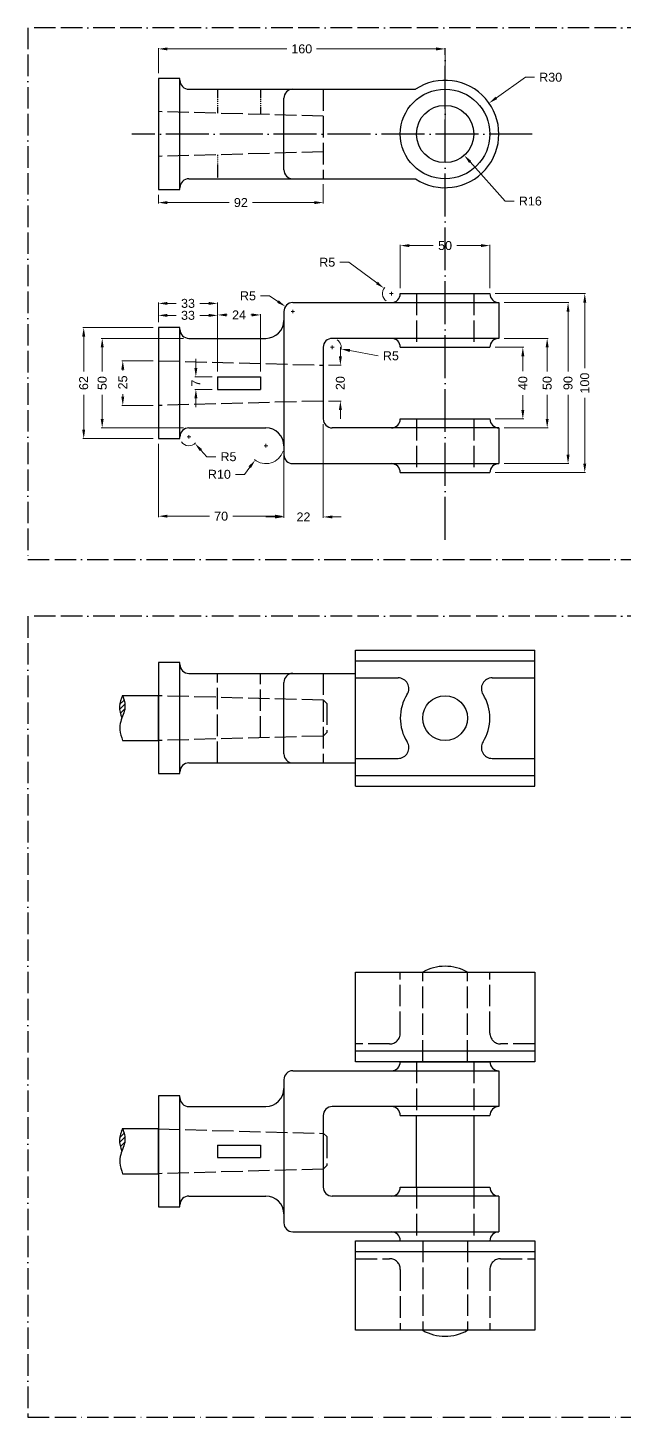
# Model space of a CAD drawing. Header units: millimetres. Extents: x 0 to 858, y -479 to 297.
# Drawn here: x 0 to 333, y -479 to 297 of the extents above; entities that cross this region are included whole.
import ezdxf

# ---------------------------------------------------------------- set-up
doc = ezdxf.new("R2010")
doc.units = ezdxf.units.MM
doc.header["$MEASUREMENT"] = 0
for name, pattern in [('ACAD_ISO02W100', [15, 12, -3]), ('ACAD_ISO04W100', [30, 24, -3, 0, -3]), ('ACAD_ISO11W100', [33, 12, -3, 12, -3, 0, -3]), ('DASHDOT', [1, 0.5, -0.25, 0, -0.25])]:
    doc.linetypes.add(name, pattern=pattern)
for name, color, linetype in [('Cinter', 100, 'ACAD_ISO04W100'), ('Continus', 7, 'Continuous'), ('Dash', 140, 'ACAD_ISO02W100'), ('dimention', 10, 'Continuous'), ('Frame', 170, 'ACAD_ISO11W100')]:
    doc.layers.add(name, color=color, linetype=linetype)
doc.styles.get("Standard").update_dxf_attribs({"font": 'arial.ttf'})
doc.dimstyles.new('valhalla', dxfattribs={"dimtxt": 5, "dimasz": 5, "dimexe": 0.5, "dimexo": 3, "dimgap": 3, "dimtad": 0, "dimtoh": 1, "dimdec": 0, "dimzin": 0, "dimdsep": 46, "dimtxsty": 'Standard', "dimcen": 1, "dimclrd": 1, "dimclre": 1, "dimclrt": 1, "dimadec": 0, "dimazin": 0, "dimtfac": 1, "dimtdec": 0, "dimtofl": 0, "dimtmove": 0, "dimatfit": 3, "dimfxl": 1, "dimtfillclr": 3, "dimtolj": 1, "dimtzin": 0, "dimlwd": 5, "dimlwe": 5, "dimarcsym": 0})

# ---------------------------------------------------------------- blocks, each defined once
blk = doc.blocks.new('*D1')
at = {"layer": 'Defpoints', "color": 0}
for p in [(164.91, 212.66), (72.91, 206.66), (72.91, 199.34)]:
    blk.add_point(p, dxfattribs=at)
at = {"layer": 'dimention', "color": 1, "lineweight": 5}
for p, q in [((164.91, 209.66), (164.91, 198.84)), ((72.91, 203.66), (72.91, 198.84)), ((77.91, 199.34), (112.36, 199.34)), ((159.91, 199.34), (125.47, 199.34))]:
    blk.add_line(p, q, dxfattribs=at)
at = {"layer": 'dimention', "color": 1}
for points in [[(77.91, 200.17), (77.91, 198.51), (72.91, 199.34)], [(159.91, 200.17), (159.91, 198.51), (164.91, 199.34)]]:
    blk.add_solid(points, dxfattribs=at)
at = {"layer": 'dimention', "color": 1, "insert": (118.91, 199.34), "char_height": 5, "attachment_point": 5}
blk.add_mtext('\\A1;92', dxfattribs=at)
blk = doc.blocks.new('*D2')
at = {"layer": 'Defpoints', "color": 0}
for p in [(72.91, 285.2), (72.91, 268.66), (232.91, 237.66)]:
    blk.add_point(p, dxfattribs=at)
at = {"layer": 'dimention', "color": 1, "lineweight": 5}
for p, q in [((72.91, 271.66), (72.91, 285.7)), ((77.91, 285.2), (144.63, 285.2)), ((227.91, 285.2), (161.19, 285.2)), ((232.91, 240.66), (232.91, 285.7))]:
    blk.add_line(p, q, dxfattribs=at)
at = {"layer": 'dimention', "color": 1}
for points in [[(77.91, 286.03), (77.91, 284.36), (72.91, 285.2)], [(227.91, 286.03), (227.91, 284.36), (232.91, 285.2)]]:
    blk.add_solid(points, dxfattribs=at)
at = {"layer": 'dimention', "color": 1, "insert": (152.91, 285.2), "char_height": 5, "attachment_point": 5}
blk.add_mtext('\\A1;160', dxfattribs=at)
blk = doc.blocks.new('*D3')
at = {"layer": 'Defpoints', "color": 0}
for p in [(232.91, 237.66), (243.6, 225.75)]:
    blk.add_point(p, dxfattribs=at)
at = {"layer": 'dimention', "color": 1, "lineweight": 5}
for p, q in [((231.91, 237.66), (233.91, 237.66)), ((232.91, 236.66), (232.91, 238.66)), ((266.52, 200.19), (246.94, 222.03)), ((271.52, 200.19), (266.52, 200.19))]:
    blk.add_line(p, q, dxfattribs=at)
at = {"layer": 'dimention', "color": 1}
blk.add_solid([(247.56, 222.58), (246.32, 221.47), (243.6, 225.75)], dxfattribs=at)
at = {"layer": 'dimention', "color": 1, "insert": (280.5, 200.19), "char_height": 5, "attachment_point": 5}
blk.add_mtext('\\A1;R16', dxfattribs=at)
blk = doc.blocks.new('*D4')
at = {"layer": 'Defpoints', "color": 0}
for p in [(257.43, 254.94), (232.91, 237.66)]:
    blk.add_point(p, dxfattribs=at)
at = {"layer": 'dimention', "color": 1, "lineweight": 5}
for p, q in [((277.88, 269.35), (261.52, 257.82)), ((282.88, 269.35), (277.88, 269.35)), ((231.91, 237.66), (233.91, 237.66)), ((232.91, 236.66), (232.91, 238.66))]:
    blk.add_line(p, q, dxfattribs=at)
at = {"layer": 'dimention', "color": 1}
blk.add_solid([(261.04, 258.5), (262, 257.14), (257.43, 254.94)], dxfattribs=at)
at = {"layer": 'dimention', "color": 1, "insert": (291.84, 269.35), "char_height": 5, "attachment_point": 5}
blk.add_mtext('\\A1;R30', dxfattribs=at)
blk = doc.blocks.new('*D5')
at = {"layer": 'Defpoints', "color": 0}
for p in [(257.91, 148.51), (257.91, 48.51), (310.87, 48.51)]:
    blk.add_point(p, dxfattribs=at)
at = {"layer": 'dimention', "color": 1, "lineweight": 5}
for p, q in [((260.91, 148.51), (311.37, 148.51)), ((310.87, 143.51), (310.87, 106.79)), ((310.87, 53.51), (310.87, 90.23)), ((260.91, 48.51), (311.37, 48.51))]:
    blk.add_line(p, q, dxfattribs=at)
at = {"layer": 'dimention', "color": 1}
for points in [[(310.04, 143.51), (311.7, 143.51), (310.87, 148.51)], [(310.04, 53.51), (311.7, 53.51), (310.87, 48.51)]]:
    blk.add_solid(points, dxfattribs=at)
at = {"layer": 'dimention', "color": 1, "insert": (310.87, 98.51), "char_height": 5, "attachment_point": 5, "rotation": 90}
blk.add_mtext('\\A1;100', dxfattribs=at)
blk = doc.blocks.new('*D6')
at = {"layer": 'Defpoints', "color": 0}
for p in [(262.91, 143.51), (262.91, 53.51), (301.55, 53.51)]:
    blk.add_point(p, dxfattribs=at)
at = {"layer": 'dimention', "color": 1, "lineweight": 5}
for p, q in [((265.91, 143.51), (302.05, 143.51)), ((301.55, 138.51), (301.55, 105.08)), ((301.55, 58.51), (301.55, 91.94)), ((265.91, 53.51), (302.05, 53.51))]:
    blk.add_line(p, q, dxfattribs=at)
at = {"layer": 'dimention', "color": 1}
for points in [[(300.71, 138.51), (302.38, 138.51), (301.55, 143.51)], [(300.71, 58.51), (302.38, 58.51), (301.55, 53.51)]]:
    blk.add_solid(points, dxfattribs=at)
at = {"layer": 'dimention', "color": 1, "insert": (301.55, 98.51), "char_height": 5, "attachment_point": 5, "rotation": 90}
blk.add_mtext('\\A1;90', dxfattribs=at)
blk = doc.blocks.new('*D7')
at = {"layer": 'Defpoints', "color": 0}
for p in [(262.91, 123.51), (262.91, 73.51), (289.89, 73.51)]:
    blk.add_point(p, dxfattribs=at)
at = {"layer": 'dimention', "color": 1, "lineweight": 5}
for p, q in [((265.91, 123.51), (290.39, 123.51)), ((289.89, 118.51), (289.89, 105.08)), ((289.89, 78.51), (289.89, 91.94)), ((265.91, 73.51), (290.39, 73.51))]:
    blk.add_line(p, q, dxfattribs=at)
at = {"layer": 'dimention', "color": 1}
for points in [[(289.06, 118.51), (290.73, 118.51), (289.89, 123.51)], [(289.06, 78.51), (290.73, 78.51), (289.89, 73.51)]]:
    blk.add_solid(points, dxfattribs=at)
at = {"layer": 'dimention', "color": 1, "insert": (289.89, 98.51), "char_height": 5, "attachment_point": 5, "rotation": 90}
blk.add_mtext('\\A1;50', dxfattribs=at)
blk = doc.blocks.new('*D8')
at = {"layer": 'Defpoints', "color": 0}
for p in [(257.91, 118.51), (257.91, 78.51), (276.3, 78.51)]:
    blk.add_point(p, dxfattribs=at)
at = {"layer": 'dimention', "color": 1, "lineweight": 5}
for p, q in [((260.91, 118.51), (276.8, 118.51)), ((276.3, 113.51), (276.3, 105.18)), ((276.3, 83.51), (276.3, 91.84)), ((260.91, 78.51), (276.8, 78.51))]:
    blk.add_line(p, q, dxfattribs=at)
at = {"layer": 'dimention', "color": 1}
for points in [[(275.46, 113.51), (277.13, 113.51), (276.3, 118.51)], [(275.46, 83.51), (277.13, 83.51), (276.3, 78.51)]]:
    blk.add_solid(points, dxfattribs=at)
at = {"layer": 'dimention', "color": 1, "insert": (276.3, 98.51), "char_height": 5, "attachment_point": 5, "rotation": 90}
blk.add_mtext('\\A1;40', dxfattribs=at)
blk = doc.blocks.new('*D9')
at = {"layer": 'Defpoints', "color": 0}
for p in [(207.91, 175.33), (207.91, 148.51), (257.91, 148.51)]:
    blk.add_point(p, dxfattribs=at)
at = {"layer": 'dimention', "color": 1, "lineweight": 5}
for p, q in [((207.91, 151.51), (207.91, 175.83)), ((212.91, 175.33), (226.34, 175.33)), ((252.91, 175.33), (239.48, 175.33)), ((257.91, 151.51), (257.91, 175.83))]:
    blk.add_line(p, q, dxfattribs=at)
at = {"layer": 'dimention', "color": 1}
for points in [[(212.91, 176.16), (212.91, 174.49), (207.91, 175.33)], [(252.91, 176.16), (252.91, 174.49), (257.91, 175.33)]]:
    blk.add_solid(points, dxfattribs=at)
at = {"layer": 'dimention', "color": 1, "insert": (232.91, 175.33), "char_height": 5, "attachment_point": 5}
blk.add_mtext('\\A1;50', dxfattribs=at)
blk = doc.blocks.new('*D10')
at = {"layer": 'Defpoints', "color": 0}
for p in [(198.89, 151.48), (202.91, 148.51)]:
    blk.add_point(p, dxfattribs=at)
at = {"layer": 'dimention', "color": 1, "lineweight": 5}
for p, q in [((174.18, 166.01), (179.18, 166.01)), ((179.18, 166.01), (194.86, 154.44)), ((201.91, 148.51), (203.91, 148.51)), ((202.91, 147.51), (202.91, 149.51))]:
    blk.add_line(p, q, dxfattribs=at)
blk.add_arc((202.91, 148.51), 5, 137.86079, 235.62253, dxfattribs=at)
at = {"layer": 'dimention', "color": 1}
blk.add_solid([(195.36, 155.11), (194.37, 153.77), (198.89, 151.48)], dxfattribs=at)
at = {"layer": 'dimention', "color": 1, "insert": (167.13, 166.01), "char_height": 5, "attachment_point": 5}
blk.add_mtext('\\A1;R5', dxfattribs=at)
blk = doc.blocks.new('*D11')
at = {"layer": 'Defpoints', "color": 0}
for p in [(72.91, 129.51), (31.2, 67.51), (72.91, 67.51)]:
    blk.add_point(p, dxfattribs=at)
at = {"layer": 'dimention', "color": 1, "lineweight": 5}
for p, q in [((69.91, 129.51), (30.7, 129.51)), ((31.2, 124.51), (31.2, 105.08)), ((31.2, 72.51), (31.2, 91.94)), ((69.91, 67.51), (30.7, 67.51))]:
    blk.add_line(p, q, dxfattribs=at)
at = {"layer": 'dimention', "color": 1}
for points in [[(30.36, 124.51), (32.03, 124.51), (31.2, 129.51)], [(30.36, 72.51), (32.03, 72.51), (31.2, 67.51)]]:
    blk.add_solid(points, dxfattribs=at)
at = {"layer": 'dimention', "color": 1, "insert": (31.2, 98.51), "char_height": 5, "attachment_point": 5, "rotation": 90}
blk.add_mtext('\\A1;62', dxfattribs=at)
blk = doc.blocks.new('*D12')
at = {"layer": 'Defpoints', "color": 0}
for p in [(89.91, 123.51), (41.53, 73.51), (89.91, 73.51)]:
    blk.add_point(p, dxfattribs=at)
at = {"layer": 'dimention', "color": 1, "lineweight": 5}
for p, q in [((86.91, 123.51), (41.03, 123.51)), ((41.53, 118.51), (41.53, 105.08)), ((41.53, 78.51), (41.53, 91.94)), ((86.91, 73.51), (41.03, 73.51))]:
    blk.add_line(p, q, dxfattribs=at)
at = {"layer": 'dimention', "color": 1}
for points in [[(40.7, 118.51), (42.36, 118.51), (41.53, 123.51)], [(40.7, 78.51), (42.36, 78.51), (41.53, 73.51)]]:
    blk.add_solid(points, dxfattribs=at)
at = {"layer": 'dimention', "color": 1, "insert": (41.53, 98.51), "char_height": 5, "attachment_point": 5, "rotation": 90}
blk.add_mtext('\\A1;50', dxfattribs=at)
blk = doc.blocks.new('*D13')
at = {"layer": 'Defpoints', "color": 0}
for p in [(169.91, 118.51), (174.83, 117.6)]:
    blk.add_point(p, dxfattribs=at)
at = {"layer": 'dimention', "color": 1, "lineweight": 5}
for p, q in [((168.91, 118.51), (170.91, 118.51)), ((169.91, 117.51), (169.91, 119.51)), ((195.6, 113.74), (179.74, 116.69))]:
    blk.add_line(p, q, dxfattribs=at)
blk.add_arc((169.91, 118.51), 5, 343.76463, 55.62253, dxfattribs=at)
at = {"layer": 'dimention', "color": 1}
blk.add_solid([(179.9, 117.5), (179.59, 115.87), (174.83, 117.6)], dxfattribs=at)
at = {"layer": 'dimention', "color": 1, "insert": (202.65, 113.74), "char_height": 5, "attachment_point": 5}
blk.add_mtext('\\A1;R5', dxfattribs=at)
blk = doc.blocks.new('*D14')
at = {"layer": 'Defpoints', "color": 0}
for p in [(143.76, 141.3), (147.91, 138.51)]:
    blk.add_point(p, dxfattribs=at)
at = {"layer": 'dimention', "color": 1, "lineweight": 5}
for p, q in [((129.93, 147.24), (134.93, 147.24)), ((134.93, 147.24), (139.61, 144.09)), ((146.91, 138.51), (148.91, 138.51)), ((147.91, 137.51), (147.91, 139.51))]:
    blk.add_line(p, q, dxfattribs=at)
at = {"layer": 'dimention', "color": 1}
blk.add_solid([(140.08, 144.78), (139.15, 143.4), (143.76, 141.3)], dxfattribs=at)
at = {"layer": 'dimention', "color": 1, "insert": (122.88, 147.24), "char_height": 5, "attachment_point": 5}
blk.add_mtext('\\A1;R5', dxfattribs=at)
blk = doc.blocks.new('*D15')
at = {"layer": 'Defpoints', "color": 0}
for p in [(89.91, 68.51), (93.26, 64.8)]:
    blk.add_point(p, dxfattribs=at)
at = {"layer": 'dimention', "color": 1, "lineweight": 5}
for p, q in [((88.91, 68.51), (90.91, 68.51)), ((89.91, 67.51), (89.91, 69.51)), ((99.96, 57.38), (96.61, 61.09)), ((104.96, 57.38), (99.96, 57.38))]:
    blk.add_line(p, q, dxfattribs=at)
blk.add_arc((89.91, 68.51), 5, 214.37747, 317.80881, dxfattribs=at)
at = {"layer": 'dimention', "color": 1}
blk.add_solid([(97.23, 61.64), (95.99, 60.53), (93.26, 64.8)], dxfattribs=at)
at = {"layer": 'dimention', "color": 1, "insert": (112.01, 57.38), "char_height": 5, "attachment_point": 5}
blk.add_mtext('\\A1;R5', dxfattribs=at)
blk = doc.blocks.new('*D16')
at = {"layer": 'Defpoints', "color": 0}
for p in [(132.91, 63.51), (126.9, 55.52)]:
    blk.add_point(p, dxfattribs=at)
at = {"layer": 'dimention', "color": 1, "lineweight": 5}
for p, q in [((131.91, 63.51), (133.91, 63.51)), ((132.91, 62.51), (132.91, 64.51)), ((115.88, 47.53), (120.88, 47.53)), ((120.88, 47.53), (123.89, 51.52))]:
    blk.add_line(p, q, dxfattribs=at)
blk.add_arc((132.91, 63.51), 10, 230.16418, 342.81127, dxfattribs=at)
at = {"layer": 'dimention', "color": 1}
blk.add_solid([(123.22, 52.03), (124.56, 51.02), (126.9, 55.52)], dxfattribs=at)
at = {"layer": 'dimention', "color": 1, "insert": (106.92, 47.53), "char_height": 5, "attachment_point": 5}
blk.add_mtext('\\A1;R10', dxfattribs=at)
blk = doc.blocks.new('*D17')
at = {"layer": 'Defpoints', "color": 0}
for p in [(72.91, 67.51), (142.91, 63.51), (142.91, 24.16)]:
    blk.add_point(p, dxfattribs=at)
at = {"layer": 'dimention', "color": 1, "lineweight": 5}
for p, q in [((72.91, 64.51), (72.91, 23.66)), ((142.91, 60.51), (142.91, 23.66)), ((77.91, 24.16), (101.36, 24.16)), ((137.91, 24.16), (114.46, 24.16))]:
    blk.add_line(p, q, dxfattribs=at)
at = {"layer": 'dimention', "color": 1}
for points in [[(77.91, 24.99), (77.91, 23.33), (72.91, 24.16)], [(137.91, 24.99), (137.91, 23.33), (142.91, 24.16)]]:
    blk.add_solid(points, dxfattribs=at)
at = {"layer": 'dimention', "color": 1, "insert": (107.91, 24.16), "char_height": 5, "attachment_point": 5}
blk.add_mtext('\\A1;70', dxfattribs=at)
blk = doc.blocks.new('*D18')
at = {"layer": 'Defpoints', "color": 0}
for p in [(164.91, 78.51), (142.91, 63.51), (164.91, 23.74)]:
    blk.add_point(p, dxfattribs=at)
at = {"layer": 'dimention', "color": 1, "lineweight": 5}
for p, q in [((164.91, 75.51), (164.91, 23.24)), ((142.91, 60.51), (142.91, 23.24)), ((137.91, 23.74), (132.91, 23.74)), ((169.91, 23.74), (174.91, 23.74))]:
    blk.add_line(p, q, dxfattribs=at)
at = {"layer": 'dimention', "color": 1}
for points in [[(137.91, 24.58), (137.91, 22.91), (142.91, 23.74)], [(169.91, 24.58), (169.91, 22.91), (164.91, 23.74)]]:
    blk.add_solid(points, dxfattribs=at)
at = {"layer": 'dimention', "color": 1, "insert": (153.86, 23.74), "char_height": 5, "attachment_point": 5}
blk.add_mtext('\\A1;22', dxfattribs=at)
blk = doc.blocks.new('*D19')
at = {"layer": 'Defpoints', "color": 0}
for p in [(164.91, 108.51), (164.91, 88.51), (174.47, 88.51)]:
    blk.add_point(p, dxfattribs=at)
at = {"layer": 'dimention', "color": 1, "lineweight": 5}
for p, q in [((174.47, 113.51), (174.47, 118.51)), ((167.91, 108.51), (174.97, 108.51)), ((167.91, 88.51), (174.97, 88.51)), ((174.47, 83.51), (174.47, 78.51))]:
    blk.add_line(p, q, dxfattribs=at)
at = {"layer": 'dimention', "color": 1}
for points in [[(173.63, 113.51), (175.3, 113.51), (174.47, 108.51)], [(173.63, 83.51), (175.3, 83.51), (174.47, 88.51)]]:
    blk.add_solid(points, dxfattribs=at)
at = {"layer": 'dimention', "color": 1, "insert": (174.47, 98.51), "char_height": 5, "attachment_point": 5, "rotation": 90}
blk.add_mtext('\\A1;20', dxfattribs=at)
blk = doc.blocks.new('*D20')
at = {"layer": 'Defpoints', "color": 0}
for p in [(72.91, 111.01), (53.01, 86.01), (72.91, 86.01)]:
    blk.add_point(p, dxfattribs=at)
at = {"layer": 'dimention', "color": 1, "lineweight": 5}
for p, q in [((69.91, 111.01), (52.51, 111.01)), ((53.01, 106.01), (53.01, 105.55)), ((69.91, 86.01), (52.51, 86.01)), ((53.01, 91.01), (53.01, 92.26))]:
    blk.add_line(p, q, dxfattribs=at)
at = {"layer": 'dimention', "color": 1}
for points in [[(52.18, 106.01), (53.84, 106.01), (53.01, 111.01)], [(52.18, 91.01), (53.84, 91.01), (53.01, 86.01)]]:
    blk.add_solid(points, dxfattribs=at)
at = {"layer": 'dimention', "color": 1, "insert": (53.01, 98.9), "char_height": 5, "attachment_point": 5, "rotation": 90}
blk.add_mtext('\\A1;25', dxfattribs=at)
blk = doc.blocks.new('*D21')
at = {"layer": 'Defpoints', "color": 0}
for p in [(72.91, 136.34), (72.91, 129.51), (105.91, 102.01)]:
    blk.add_point(p, dxfattribs=at)
at = {"layer": 'dimention', "color": 1, "lineweight": 5}
for p, q in [((72.91, 132.51), (72.91, 136.84)), ((77.91, 136.34), (82.83, 136.34)), ((100.91, 136.34), (95.99, 136.34)), ((105.91, 105.01), (105.91, 136.84))]:
    blk.add_line(p, q, dxfattribs=at)
at = {"layer": 'dimention', "color": 1}
for points in [[(77.91, 137.17), (77.91, 135.5), (72.91, 136.34)], [(100.91, 137.17), (100.91, 135.5), (105.91, 136.34)]]:
    blk.add_solid(points, dxfattribs=at)
at = {"layer": 'dimention', "color": 1, "insert": (89.41, 136.34), "char_height": 5, "attachment_point": 5}
blk.add_mtext('\\A1;33', dxfattribs=at)
blk = doc.blocks.new('*D22')
at = {"layer": 'Defpoints', "color": 0}
for p in [(105.91, 136.59), (105.91, 102.01), (129.91, 102.01)]:
    blk.add_point(p, dxfattribs=at)
at = {"layer": 'dimention', "color": 1, "lineweight": 5}
for p, q in [((105.91, 105.01), (105.91, 137.09)), ((110.91, 136.59), (111.3, 136.59)), ((124.91, 136.59), (124.53, 136.59)), ((129.91, 105.01), (129.91, 137.09))]:
    blk.add_line(p, q, dxfattribs=at)
at = {"layer": 'dimention', "color": 1}
for points in [[(110.91, 137.42), (110.91, 135.75), (105.91, 136.59)], [(124.91, 137.42), (124.91, 135.75), (129.91, 136.59)]]:
    blk.add_solid(points, dxfattribs=at)
at = {"layer": 'dimention', "color": 1, "insert": (117.91, 136.59), "char_height": 5, "attachment_point": 5}
blk.add_mtext('\\A1;24', dxfattribs=at)
blk = doc.blocks.new('*D23')
at = {"layer": 'Defpoints', "color": 0}
for p in [(93.81, 102.01), (105.91, 102.01), (105.91, 95.01)]:
    blk.add_point(p, dxfattribs=at)
at = {"layer": 'dimention', "color": 1, "lineweight": 5}
for p, q in [((93.81, 107.01), (93.81, 112.01)), ((102.91, 102.01), (93.31, 102.01)), ((102.91, 95.01), (93.31, 95.01)), ((93.81, 90.01), (93.81, 85.01))]:
    blk.add_line(p, q, dxfattribs=at)
at = {"layer": 'dimention', "color": 1}
for points in [[(92.97, 107.01), (94.64, 107.01), (93.81, 102.01)], [(92.97, 90.01), (94.64, 90.01), (93.81, 95.01)]]:
    blk.add_solid(points, dxfattribs=at)
at = {"layer": 'dimention', "color": 1, "insert": (93.81, 98.51), "char_height": 5, "attachment_point": 5, "rotation": 90}
blk.add_mtext('\\A1;7', dxfattribs=at)
blk = doc.blocks.new('*D48')
at = {"layer": 'Defpoints', "color": 0}
for p in [(72.91, 143.02), (72.91, 129.51), (105.91, 102.01)]:
    blk.add_point(p, dxfattribs=at)
at = {"layer": 'dimention', "color": 1, "lineweight": 5}
for p, q in [((72.91, 132.51), (72.91, 143.52)), ((77.91, 143.02), (82.83, 143.02)), ((100.91, 143.02), (95.99, 143.02)), ((105.91, 105.01), (105.91, 143.52))]:
    blk.add_line(p, q, dxfattribs=at)
at = {"layer": 'dimention', "color": 1}
for points in [[(77.91, 143.86), (77.91, 142.19), (72.91, 143.02)], [(100.91, 143.86), (100.91, 142.19), (105.91, 143.02)]]:
    blk.add_solid(points, dxfattribs=at)
at = {"layer": 'dimention', "color": 1, "insert": (89.41, 143.02), "char_height": 5, "attachment_point": 5}
blk.add_mtext('\\A1;33', dxfattribs=at)

msp = doc.modelspace()

# ---------------------------------------------------------------- hatches: boundary and pattern name
at = {"layer": 'Continus'}
h = msp.add_hatch(dxfattribs=at)
h.set_pattern_fill('ANSI31', color=256, scale=15, style=0)
h.set_pattern_definition([(45, (-782.4262, -352.606), (-1.3258252, 1.3258252), [])])
edge = h.paths.add_edge_path()
edge.add_spline(control_points=[(52.91, -75.95), (52.05, -78.02), (50.33, -82.16), (51.79, -86.4), (52.52, -88.51)], knot_values=[0, 0, 0, 0, 6.492425, 12.964427, 12.964427, 12.964427, 12.964427], degree=3, periodic=0)
edge.add_spline(control_points=[(52.52, -88.51), (53.24, -86.58), (55.04, -82.54), (53.65, -78.25), (52.91, -75.95)], knot_values=[0, 0, 0, 0, 6.028229, 12.97498, 12.97498, 12.97498, 12.97498], degree=3, periodic=0)
h = msp.add_hatch(dxfattribs=at)
h.set_pattern_fill('ANSI31', color=256, scale=15, style=0)
h.set_pattern_definition([(45, (-782.4262, -594.5753), (-1.3258252, 1.3258252), [])])
edge = h.paths.add_edge_path()
edge.add_spline(control_points=[(52.91, -317.92), (52.05, -319.99), (50.33, -324.13), (51.79, -328.37), (52.52, -330.48)], knot_values=[0, 0, 0, 0, 6.492425, 12.964427, 12.964427, 12.964427, 12.964427], degree=3, periodic=0)
edge.add_spline(control_points=[(52.52, -330.48), (53.24, -328.55), (55.04, -324.51), (53.65, -320.22), (52.91, -317.92)], knot_values=[0, 0, 0, 0, 6.028229, 12.97498, 12.97498, 12.97498, 12.97498], degree=3, periodic=0)

# ---------------------------------------------------------------- linework, layer by layer
at = {"layer": 'Cinter'}
for p, q in [((232.91, 11.01), (232.91, 285.7)), ((281.6, 237.66), (58.15, 237.66))]:
    msp.add_line(p, q, dxfattribs=at)
at = {"layer": 'Continus'}
for p, q in [((72.91, 268.66), (72.91, 206.66)), ((84.91, 268.66), (72.91, 268.66)), ((84.91, 206.66), (84.91, 268.66)), ((89.91, 262.66), (216.33, 262.66)), ((142.91, 217.66), (142.91, 257.66)), ((89.91, 212.66), (216.33, 212.66)), ((72.91, 206.66), (84.91, 206.66)), ((207.91, 148.51), (257.91, 148.51)), ((147.91, 143.51), (262.91, 143.51)), ((262.91, 143.51), (262.91, 123.51)), ((142.91, 138.51), (142.91, 58.51)), ((72.91, 129.51), (72.91, 67.51)), ((84.91, 129.51), (72.91, 129.51)), ((84.91, 67.51), (84.91, 129.51)), ((89.91, 123.51), (132.91, 123.51)), ((164.91, 118.51), (164.91, 78.51)), ((262.91, 123.51), (169.91, 123.51)), ((207.91, 118.51), (257.91, 118.51)), ((105.91, 102.01), (129.91, 102.01)), ((105.91, 102.01), (105.91, 95.01)), ((129.91, 102.01), (129.91, 95.01)), ((105.91, 95.01), (129.91, 95.01)), ((207.91, 78.51), (257.91, 78.51)), ((89.91, 73.51), (132.91, 73.51)), ((262.91, 73.51), (169.91, 73.51)), ((262.91, 73.51), (262.91, 53.51)), ((72.91, 67.51), (84.91, 67.51)), ((147.91, 53.51), (262.91, 53.51)), ((207.91, 48.51), (257.91, 48.51)), ((182.91, -50.65), (282.91, -50.65)), ((182.91, -126.65), (182.91, -50.65)), ((282.91, -126.65), (282.91, -50.65)), ((72.91, -57.65), (72.91, -119.65)), ((84.91, -57.65), (72.91, -57.65)), ((84.91, -119.65), (84.91, -57.65)), ((182.91, -56.65), (282.91, -56.65)), ((89.91, -63.65), (182.91, -63.65)), ((142.91, -108.65), (142.91, -68.65)), ((182.91, -66.15), (206.67, -66.15)), ((259.16, -66.15), (282.91, -66.15)), ((52.91, -75.95), (72.91, -75.95)), ((72.91, -101.15), (72.91, -75.95)), ((52.91, -101.15), (72.91, -101.15)), ((89.91, -113.65), (182.91, -113.65)), ((182.91, -111.15), (206.67, -111.15)), ((259.16, -111.15), (282.91, -111.15)), ((72.91, -119.65), (84.91, -119.65)), ((182.91, -120.65), (282.91, -120.65)), ((182.91, -126.65), (282.91, -126.65)), ((182.91, -280.62), (182.91, -230.62)), ((182.91, -230.62), (282.91, -230.62)), ((282.91, -230.62), (282.91, -280.62)), ((282.91, -274.62), (182.91, -274.62)), ((147.91, -285.62), (262.91, -285.62)), ((282.91, -280.62), (182.91, -280.62)), ((207.91, -280.62), (257.91, -280.62)), ((216.91, -280.62), (248.91, -280.62)), ((262.91, -285.62), (262.91, -305.62)), ((142.91, -290.62), (142.91, -370.62)), ((72.91, -299.62), (72.91, -361.62)), ((84.91, -299.62), (72.91, -299.62)), ((84.91, -361.62), (84.91, -299.62)), ((89.91, -305.62), (132.91, -305.62)), ((262.91, -305.62), (169.91, -305.62)), ((52.91, -317.92), (72.91, -317.92)), ((72.91, -343.12), (72.91, -317.92)), ((164.91, -310.62), (164.91, -350.62)), ((207.91, -310.62), (257.91, -310.62)), ((216.91, -350.62), (216.91, -310.62)), ((248.91, -310.62), (248.91, -350.62)), ((164.91, -320.42), (164.91, -340.62)), ((105.91, -327.12), (105.91, -334.12)), ((105.91, -327.12), (129.91, -327.12)), ((129.91, -327.12), (129.91, -334.12)), ((105.91, -334.12), (129.91, -334.12)), ((52.91, -343.12), (72.91, -343.12)), ((89.91, -355.62), (132.91, -355.62)), ((262.91, -355.62), (169.91, -355.62)), ((207.91, -350.62), (257.91, -350.62)), ((262.91, -355.62), (262.91, -375.62)), ((72.91, -361.62), (84.91, -361.62)), ((147.91, -375.62), (262.91, -375.62)), ((182.91, -380.62), (282.91, -380.62)), ((182.91, -430.62), (182.91, -380.62)), ((182.91, -386.62), (282.91, -386.62)), ((207.91, -380.62), (257.91, -380.62)), ((216.91, -380.62), (248.91, -380.62)), ((282.91, -380.62), (282.91, -430.62)), ((282.91, -430.62), (182.91, -430.62))]:
    msp.add_line(p, q, dxfattribs=at)
for centre, radius in [((232.91, 237.66), 25), ((232.91, 237.66), 16), ((232.91, -88.65), 12.5)]:
    msp.add_circle(centre, radius, dxfattribs=at)
for centre, radius, start, end in [((89.91, 267.66), 5, 180, 270), ((232.91, 237.66), 30, 236.44269, 123.55731), ((147.91, 257.66), 5, 90, 180), ((147.91, 217.66), 5, 180, 270), ((89.91, 207.66), 5, 90, 180), ((202.91, 148.51), 5, 270, 0), ((262.91, 148.51), 5, 180, 270), ((147.91, 138.51), 5, 90, 180), ((132.91, 133.51), 10, 270, 0), ((89.91, 128.51), 5, 180, 270), ((169.91, 118.51), 5, 90, 180), ((202.91, 118.51), 5, 0, 90), ((262.91, 118.51), 5, 90, 180), ((169.91, 78.51), 5, 180, 270), ((202.91, 78.51), 5, 270, 360), ((262.91, 78.51), 5, 180, 270), ((89.91, 68.51), 5, 90, 180), ((132.91, 63.51), 10, 0, 90), ((147.91, 58.51), 5, 180, 270), ((202.91, 48.51), 5, 360, 90), ((262.91, 48.51), 5, 90, 180), ((89.91, -58.65), 5, 180, 270), ((147.91, -68.65), 5, 90, 180), ((206.67, -72.15), 6, 327.84185, 90), ((259.16, -72.15), 6, 90, 212.15815), ((232.91, -88.65), 25, 147.84185, 212.15815), ((232.91, -88.65), 25, 327.84185, 32.15815), ((147.91, -108.65), 5, 180, 270), ((206.67, -105.15), 6, 270, 32.15815), ((259.16, -105.15), 6, 147.84185, 270), ((89.91, -118.65), 5, 90, 180), ((232.91, -252.27), 25, 60, 120), ((147.91, -290.62), 5, 90, 180), ((202.91, -280.62), 5, 270, 0), ((262.91, -280.62), 5, 180, 270), ((89.91, -300.62), 5, 180, 270), ((132.91, -295.62), 10, 270, 0), ((169.91, -310.62), 5, 90, 180), ((202.91, -310.62), 5, 0, 90), ((262.91, -310.62), 5, 90, 180), ((89.91, -360.62), 5, 90, 180), ((132.91, -365.62), 10, 0, 90), ((169.91, -350.62), 5, 180, 270), ((202.91, -350.62), 5, 270, 0), ((262.91, -350.62), 5, 180, 270), ((147.91, -370.62), 5, 180, 270), ((202.91, -380.62), 5, 0, 90), ((262.91, -380.62), 5, 90, 180), ((232.91, -408.97), 25, 240, 300)]:
    msp.add_arc(centre, radius, start, end, dxfattribs=at)
for points in [[(52.91, -75.95), (51.13, -82.19), (52.52, -88.51)], [(52.91, -75.95), (54.22, -82.77), (51.87, -90.5), (51.39, -95.13), (52.91, -101.15)], [(52.91, -317.92), (51.13, -324.16), (52.52, -330.48)], [(52.91, -317.92), (54.22, -324.74), (51.87, -332.47), (51.39, -337.1), (52.91, -343.12)]]:
    msp.add_spline(points, degree=3, dxfattribs=at)
at = {"layer": 'Dash', "linetype": 'DASHDOT'}
for p, q in [((105.91, 262.66), (105.91, 249.26)), ((129.91, 262.66), (129.91, 248.61)), ((105.91, 226.05), (105.91, 212.66))]:
    msp.add_line(p, q, dxfattribs=at)
at = {"layer": 'Dash'}
for p, q in [((164.91, 262.66), (164.91, 212.66)), ((164.91, 247.66), (72.91, 250.16)), ((164.91, 227.66), (72.91, 225.16)), ((216.91, 148.51), (216.91, 118.51)), ((248.91, 148.51), (248.91, 118.51)), ((72.91, 111.01), (164.91, 108.51)), ((164.91, 88.51), (72.91, 86.01)), ((216.91, 78.51), (216.91, 48.51)), ((248.91, 78.51), (248.91, 48.51)), ((105.91, -113.65), (105.91, -63.65)), ((129.91, -99.6), (129.91, -63.65)), ((164.91, -63.65), (164.91, -113.65)), ((164.91, -78.65), (72.91, -76.15)), ((164.91, -78.45), (164.91, -98.65)), ((164.91, -78.45), (166.91, -80.45)), ((166.91, -80.45), (166.91, -96.65)), ((164.91, -98.65), (72.91, -101.15)), ((164.91, -98.65), (166.91, -96.65)), ((207.91, -264.62), (207.91, -230.62)), ((220.41, -280.62), (220.41, -230.62)), ((245.41, -280.62), (245.41, -230.62)), ((257.91, -264.62), (257.91, -230.62)), ((201.91, -270.62), (182.91, -270.62)), ((282.91, -270.62), (263.91, -270.62)), ((216.91, -280.62), (216.91, -310.62)), ((248.91, -280.62), (248.91, -310.62)), ((72.91, -318.12), (164.91, -320.62)), ((164.91, -320.42), (166.91, -322.42)), ((166.91, -322.42), (166.91, -338.62)), ((164.91, -340.62), (72.91, -343.12)), ((164.91, -340.62), (166.91, -338.62)), ((216.91, -350.62), (216.91, -380.62)), ((248.91, -350.62), (248.91, -380.62)), ((220.41, -380.62), (220.41, -430.62)), ((245.41, -380.62), (245.41, -430.62)), ((182.91, -390.62), (201.91, -390.62)), ((263.91, -390.62), (282.91, -390.62)), ((207.91, -396.62), (207.91, -430.62)), ((257.91, -396.62), (257.91, -430.62))]:
    msp.add_line(p, q, dxfattribs=at)
for centre, start, end in [((201.91, -264.62), 270, 0), ((263.91, -264.62), 180, 270), ((201.91, -396.62), 0, 90), ((263.91, -396.62), 90, 180)]:
    msp.add_arc(centre, 6, start, end, dxfattribs=at)
at = {"layer": 'Frame'}
for points in [[(0, 0), (857.97, 0), (857.97, 297), (0, 297)], [(0, -479.17), (857.97, -479.17), (857.97, -31.77), (0, -31.77)]]:
    msp.add_lwpolyline(points, close=True, dxfattribs=at)

# ---------------------------------------------------------------- dimensions: what is measured, and where the dimension line sits
at = {"layer": 'dimention'}
for base, p1, p2, picture, middle in [((72.91, 285.2), (232.91, 237.66), (72.91, 268.66), '*D2', (152.91, 285.2)), ((72.91, 199.34), (164.91, 212.66), (72.91, 206.66), '*D1', (118.91, 199.34)), ((207.91, 175.33), (257.91, 148.51), (207.91, 148.51), '*D9', (232.91, 175.33)), ((72.91, 143.02), (105.91, 102.01), (72.91, 129.51), '*D48', (89.41, 143.02)), ((72.91, 136.34), (105.91, 102.01), (72.91, 129.51), '*D21', (89.41, 136.34)), ((142.91, 24.16), (72.91, 67.51), (142.91, 63.51), '*D17', (107.91, 24.16))]:
    dim = msp.add_linear_dim(base=base, p1=p1, p2=p2, dimstyle='valhalla', dxfattribs=at)
    dim.commit()
    dim.dimension.update_dxf_attribs({"geometry": picture, "text_midpoint": middle})
for center, mpoint, picture, middle in [((232.91, 237.66), (257.43, 254.94), '*D4', (291.84, 269.35)), ((232.91, 237.66), (243.6, 225.75), '*D3', (280.5, 200.19)), ((202.91, 148.51), (198.89, 151.48), '*D10', (167.13, 166.01)), ((147.91, 138.51), (143.76, 141.3), '*D14', (122.88, 147.24)), ((169.91, 118.51), (174.83, 117.6), '*D13', (195.6, 113.74))]:
    dim = msp.add_radius_dim(center=center, mpoint=mpoint, dimstyle='valhalla', dxfattribs=at)
    dim.commit()
    dim.dimension.update_dxf_attribs({"geometry": picture, "text_midpoint": middle, "dimtype": 164})
for base, p1, p2, picture, middle in [((310.87, 48.51), (257.91, 148.51), (257.91, 48.51), '*D5', (310.87, 98.51)), ((301.55, 53.51), (262.91, 143.51), (262.91, 53.51), '*D6', (301.55, 98.51)), ((276.3, 78.51), (257.91, 118.51), (257.91, 78.51), '*D8', (276.3, 98.51)), ((289.89, 73.51), (262.91, 123.51), (262.91, 73.51), '*D7', (289.89, 98.51))]:
    dim = msp.add_linear_dim(base=base, p1=p1, p2=p2, angle=90, dimstyle='valhalla', dxfattribs=at)
    dim.commit()
    dim.dimension.update_dxf_attribs({"geometry": picture, "text_midpoint": middle})
for base, p1, p2, picture, middle in [((105.91, 136.59), (129.91, 102.01), (105.91, 102.01), '*D22', (117.91, 136.59)), ((164.91, 23.74), (142.91, 63.51), (164.91, 78.51), '*D18', (153.86, 23.74))]:
    dim = msp.add_linear_dim(base=base, p1=p1, p2=p2, dimstyle='valhalla', dxfattribs=at)
    dim.commit()
    dim.dimension.update_dxf_attribs({"geometry": picture, "text_midpoint": middle, "dimtype": 160})
for base, p1, p2, picture, middle in [((31.2, 67.51), (72.91, 129.51), (72.91, 67.51), '*D11', (31.2, 98.51)), ((41.53, 73.51), (89.91, 123.51), (89.91, 73.51), '*D12', (41.53, 98.51)), ((174.47, 88.51), (164.91, 108.51), (164.91, 88.51), '*D19', (174.47, 98.51)), ((53.01, 86.01), (72.91, 111.01), (72.91, 86.01), '*D20', (53.01, 98.9)), ((93.81, 102.01), (105.91, 95.01), (105.91, 102.01), '*D23', (93.81, 98.51))]:
    dim = msp.add_linear_dim(base=base, p1=p1, p2=p2, angle=90, dimstyle='valhalla', dxfattribs=at)
    dim.commit()
    dim.dimension.update_dxf_attribs({"geometry": picture, "text_midpoint": middle, "dimtype": 160})
for center, mpoint, picture, middle in [((89.91, 68.51), (93.26, 64.8), '*D15', (112.01, 57.38)), ((132.91, 63.51), (126.9, 55.52), '*D16', (106.92, 47.53))]:
    dim = msp.add_radius_dim(center=center, mpoint=mpoint, dimstyle='valhalla', dxfattribs=at)
    dim.commit()
    dim.dimension.update_dxf_attribs({"geometry": picture, "text_midpoint": middle})

doc.saveas('drawing.dxf')
